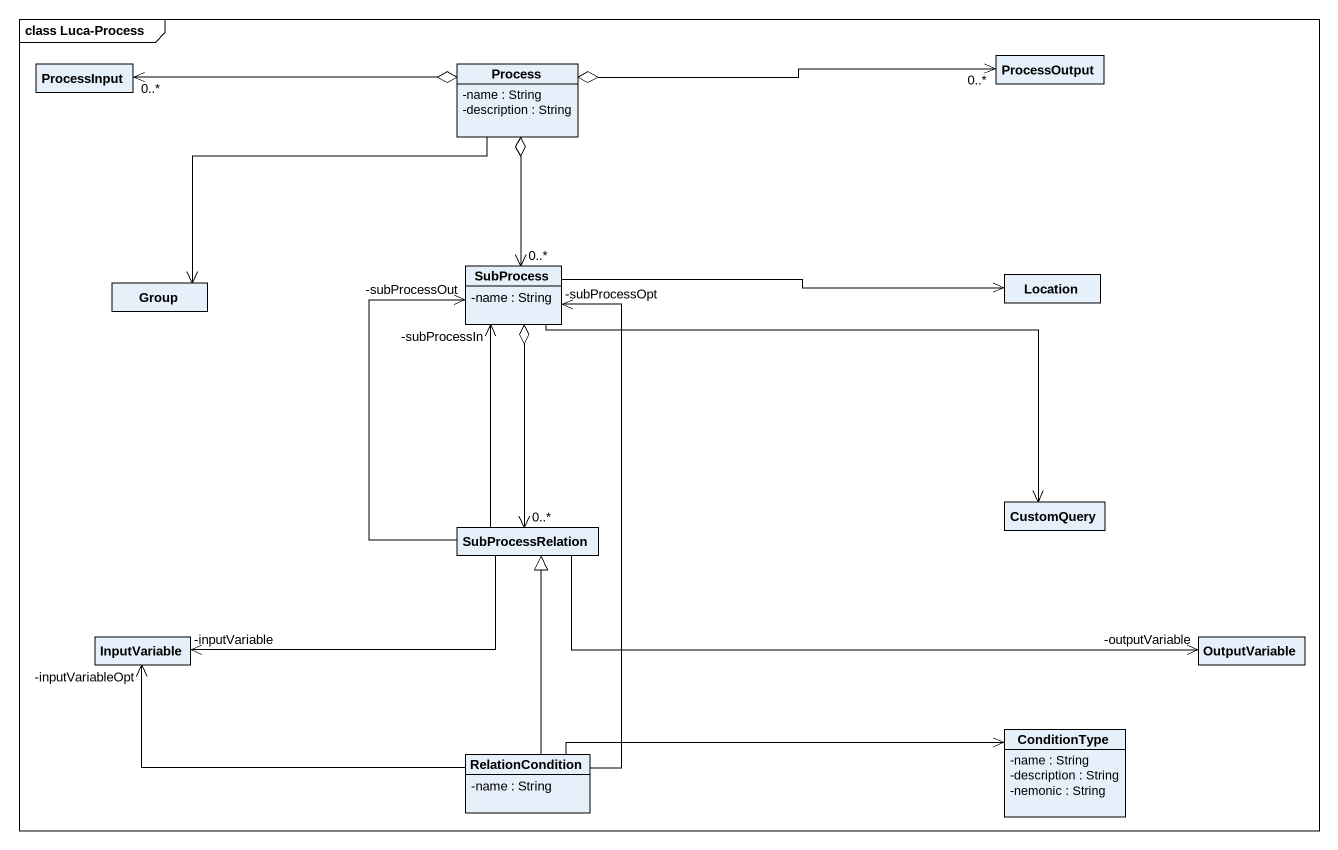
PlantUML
@startuml
mainframe class Luca-Process
hide circle
hide empty members
skinparam classAttributeIconSize 0
class ProcessInput
class "Process" as Process_ {
  -name : String
  -description : String
}
class ProcessOutput
class "Group" as Group_
class SubProcess {
  -name : String
}
class Location
class CustomQuery
class SubProcessRelation
class InputVariable
class OutputVariable
class ConditionType {
  -name : String
  -description : String
  -nemonic : String
}
class RelationCondition {
  -name : String
}
Process_ o-left-> "0..*" ProcessInput
Process_ o-right-> "0..*" ProcessOutput
Process_ -left-> Group_
Process_ o--> "0..*" SubProcess
SubProcess -right-> Location
SubProcess -right-> CustomQuery
SubProcess o--> "0..*" SubProcessRelation
SubProcessRelation -up-> "-subProcessIn" SubProcess
SubProcessRelation -up-> "-subProcessOut" SubProcess
SubProcessRelation -left-> "-inputVariable" InputVariable
SubProcessRelation -right-> "-outputVariable" OutputVariable
RelationCondition -up-> "-subProcessOpt" SubProcess
RelationCondition -up-|> SubProcessRelation
RelationCondition -left-> "-inputVariableOpt" InputVariable
RelationCondition -right-> ConditionType
@enduml
